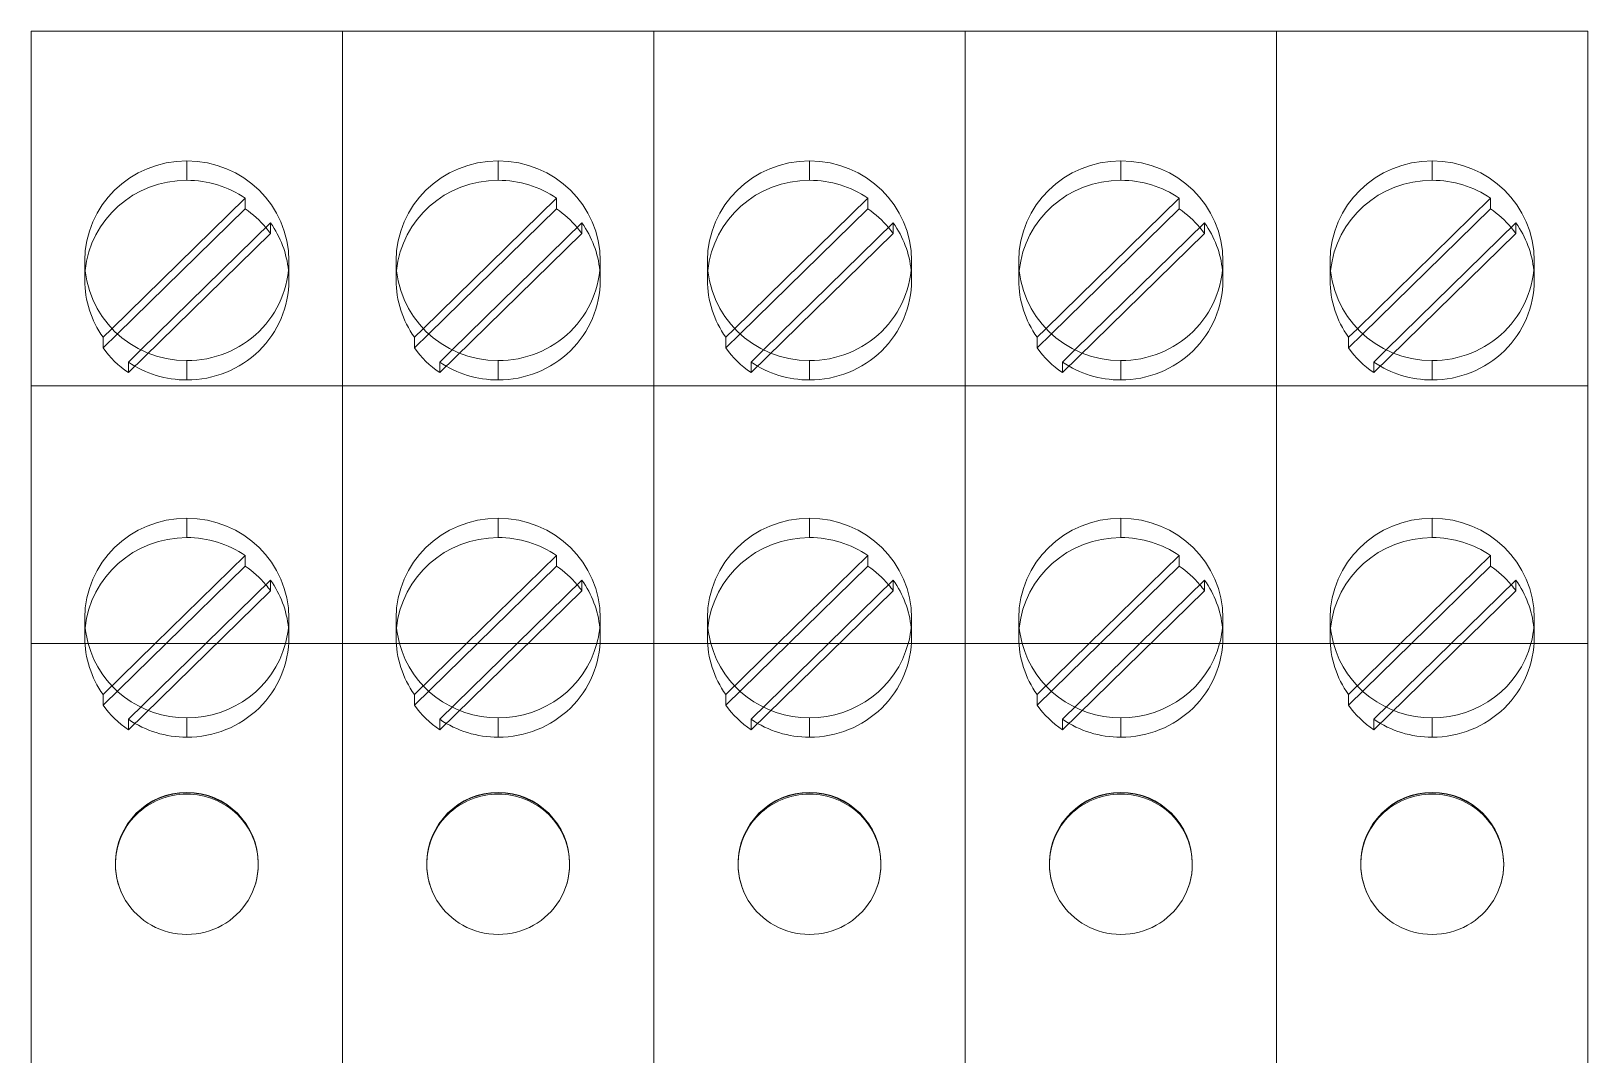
# Model space of a CAD drawing. Header units: millimetres. Extents: x 1359 to 3577, y 1336 to 3557.
# Drawn here: x 1747.06 to 1777.56, y 2576.61 to 2596.67 of the extents above; entities that cross this region are included whole.
import ezdxf

# ---------------------------------------------------------------- set-up
doc = ezdxf.new("R2010")
doc.units = ezdxf.units.MM
doc.layers.add('000-PI-Oprema', color=30, linetype='Continuous', lineweight=5)

msp = doc.modelspace()

# ---------------------------------------------------------------- linework, layer by layer
at = {"layer": '000-PI-Oprema', "color": 0, "linetype": 'ByBlock', "lineweight": 0}
for p, q in [((1747.065, 2596.672), (1753.165, 2596.672)), ((1747.065, 2590.216), (1747.065, 2596.672)), ((1747.065, 2596.672), (1747.065, 2596.672)), ((1747.065, 2596.672), (1747.065, 2596.672)), ((1747.065, 2596.672), (1753.165, 2596.672)), ((1747.065, 2590.216), (1747.065, 2596.672)), ((1747.065, 2596.672), (1747.065, 2596.672)), ((1747.065, 2596.672), (1747.065, 2596.672)), ((1753.165, 2596.672), (1759.265, 2596.672)), ((1753.165, 2590.216), (1753.165, 2596.672)), ((1753.165, 2596.672), (1753.165, 2596.672)), ((1753.165, 2596.672), (1753.165, 2596.672)), ((1753.165, 2596.672), (1753.165, 2596.672)), ((1753.165, 2596.672), (1759.265, 2596.672)), ((1753.165, 2590.216), (1753.165, 2596.672)), ((1753.165, 2596.672), (1753.165, 2596.672)), ((1753.165, 2596.672), (1753.165, 2596.672)), ((1753.165, 2596.672), (1753.165, 2596.672)), ((1753.165, 2596.672), (1753.165, 2596.672)), ((1753.165, 2596.672), (1753.165, 2596.672)), ((1753.165, 2596.672), (1753.165, 2596.672)), ((1753.165, 2590.216), (1753.165, 2596.672)), ((1753.165, 2596.672), (1753.165, 2596.672)), ((1753.165, 2596.672), (1753.165, 2596.672)), ((1753.165, 2596.672), (1753.165, 2596.672)), ((1753.165, 2590.216), (1753.165, 2596.672)), ((1759.265, 2596.672), (1765.365, 2596.672)), ((1759.265, 2590.216), (1759.265, 2596.672)), ((1759.265, 2596.672), (1759.265, 2596.672)), ((1759.265, 2596.672), (1759.265, 2596.672)), ((1759.265, 2596.672), (1759.265, 2596.672)), ((1759.265, 2596.672), (1765.365, 2596.672)), ((1759.265, 2590.216), (1759.265, 2596.672)), ((1759.265, 2596.672), (1759.265, 2596.672)), ((1759.265, 2596.672), (1759.265, 2596.672)), ((1759.265, 2596.672), (1759.265, 2596.672)), ((1759.265, 2596.672), (1759.265, 2596.672)), ((1759.265, 2596.672), (1759.265, 2596.672)), ((1759.265, 2596.672), (1759.265, 2596.672)), ((1759.265, 2590.216), (1759.265, 2596.672)), ((1759.265, 2596.672), (1759.265, 2596.672)), ((1759.265, 2596.672), (1759.265, 2596.672)), ((1759.265, 2596.672), (1759.265, 2596.672)), ((1759.265, 2590.216), (1759.265, 2596.672)), ((1765.365, 2596.672), (1771.465, 2596.672)), ((1765.365, 2590.216), (1765.365, 2596.672)), ((1765.365, 2596.672), (1765.365, 2596.672)), ((1765.365, 2596.672), (1765.365, 2596.672)), ((1765.365, 2596.672), (1765.365, 2596.672)), ((1765.365, 2596.672), (1771.465, 2596.672)), ((1765.365, 2590.216), (1765.365, 2596.672)), ((1765.365, 2596.672), (1765.365, 2596.672)), ((1765.365, 2596.672), (1765.365, 2596.672)), ((1765.365, 2596.672), (1765.365, 2596.672)), ((1765.365, 2596.672), (1765.365, 2596.672)), ((1765.365, 2596.672), (1765.365, 2596.672)), ((1765.365, 2596.672), (1765.365, 2596.672)), ((1765.365, 2590.216), (1765.365, 2596.672)), ((1765.365, 2596.672), (1765.365, 2596.672)), ((1765.365, 2596.672), (1765.365, 2596.672)), ((1765.365, 2596.672), (1765.365, 2596.672)), ((1765.365, 2590.216), (1765.365, 2596.672)), ((1771.465, 2596.672), (1777.565, 2596.672)), ((1771.465, 2590.216), (1771.465, 2596.672)), ((1771.465, 2596.672), (1771.465, 2596.672)), ((1771.465, 2596.672), (1771.465, 2596.672)), ((1771.465, 2596.672), (1771.465, 2596.672)), ((1771.465, 2596.672), (1777.565, 2596.672)), ((1771.465, 2590.216), (1771.465, 2596.672)), ((1771.465, 2596.672), (1771.465, 2596.672)), ((1771.465, 2596.672), (1771.465, 2596.672)), ((1771.465, 2596.672), (1771.465, 2596.672)), ((1771.465, 2596.672), (1771.465, 2596.672)), ((1771.465, 2596.672), (1771.465, 2596.672)), ((1771.465, 2596.672), (1771.465, 2596.672)), ((1771.465, 2590.216), (1771.465, 2596.672)), ((1771.465, 2596.672), (1771.465, 2596.672)), ((1771.465, 2596.672), (1771.465, 2596.672)), ((1771.465, 2596.672), (1771.465, 2596.672)), ((1771.465, 2590.216), (1771.465, 2596.672)), ((1777.565, 2596.672), (1777.565, 2596.672)), ((1777.565, 2596.672), (1777.565, 2596.672)), ((1777.565, 2596.672), (1777.565, 2596.672)), ((1777.565, 2596.672), (1777.565, 2596.672)), ((1777.565, 2596.672), (1777.565, 2596.672)), ((1777.565, 2590.216), (1777.565, 2596.672)), ((1777.565, 2596.672), (1777.565, 2596.672)), ((1777.565, 2596.672), (1777.565, 2596.672)), ((1777.565, 2596.672), (1777.565, 2596.672)), ((1777.565, 2590.216), (1777.565, 2596.672)), ((1753.165, 2595.827), (1753.165, 2596.272)), ((1753.165, 2595.827), (1753.165, 2596.272)), ((1759.265, 2595.827), (1759.265, 2596.272)), ((1759.265, 2595.827), (1759.265, 2596.272)), ((1765.365, 2595.827), (1765.365, 2596.272)), ((1765.365, 2595.827), (1765.365, 2596.272)), ((1771.465, 2595.827), (1771.465, 2596.272)), ((1771.465, 2595.827), (1771.465, 2596.272)), ((1777.565, 2595.827), (1777.565, 2596.272)), ((1777.565, 2595.827), (1777.565, 2596.272)), ((1747.065, 2595.172), (1747.065, 2595.172)), ((1747.065, 2595.172), (1747.065, 2595.172)), ((1753.165, 2595.172), (1753.165, 2595.172)), ((1753.165, 2595.172), (1753.165, 2595.172)), ((1759.265, 2595.172), (1759.265, 2595.172)), ((1759.265, 2595.172), (1759.265, 2595.172)), ((1765.365, 2595.172), (1765.365, 2595.172)), ((1765.365, 2595.172), (1765.365, 2595.172)), ((1771.465, 2595.172), (1771.465, 2595.172)), ((1771.465, 2595.172), (1771.465, 2595.172)), ((1750.115, 2594.128), (1750.115, 2593.749)), ((1756.215, 2594.128), (1756.215, 2593.749)), ((1762.315, 2594.128), (1762.315, 2593.749)), ((1768.415, 2594.128), (1768.415, 2593.749)), ((1774.515, 2594.128), (1774.515, 2593.749)), ((1753.165, 2593.108), (1753.165, 2593.984)), ((1753.165, 2593.108), (1753.165, 2593.984)), ((1759.265, 2593.108), (1759.265, 2593.984)), ((1759.265, 2593.108), (1759.265, 2593.984)), ((1765.365, 2593.108), (1765.365, 2593.984)), ((1765.365, 2593.108), (1765.365, 2593.984)), ((1771.465, 2593.108), (1771.465, 2593.984)), ((1771.465, 2593.108), (1771.465, 2593.984)), ((1777.565, 2593.108), (1777.565, 2593.984)), ((1777.565, 2593.108), (1777.565, 2593.984)), ((1751.259, 2593.397), (1748.648, 2590.842)), ((1748.754, 2590.738), (1751.259, 2593.189)), ((1751.259, 2593.397), (1751.259, 2593.189)), ((1757.359, 2593.397), (1754.748, 2590.842)), ((1754.854, 2590.738), (1757.359, 2593.189)), ((1757.359, 2593.397), (1757.359, 2593.189)), ((1763.459, 2593.397), (1760.848, 2590.842)), ((1760.954, 2590.738), (1763.459, 2593.189)), ((1763.459, 2593.397), (1763.459, 2593.189)), ((1769.559, 2593.397), (1766.948, 2590.842)), ((1767.054, 2590.738), (1769.559, 2593.189)), ((1769.559, 2593.397), (1769.559, 2593.189)), ((1775.659, 2593.397), (1773.048, 2590.842)), ((1773.154, 2590.738), (1775.659, 2593.189)), ((1775.659, 2593.397), (1775.659, 2593.189)), ((1749.212, 2590.426), (1751.754, 2592.913)), ((1751.754, 2592.913), (1751.754, 2592.705)), ((1755.312, 2590.426), (1757.854, 2592.913)), ((1757.854, 2592.913), (1757.854, 2592.705)), ((1761.412, 2590.426), (1763.954, 2592.913)), ((1763.954, 2592.913), (1763.954, 2592.705)), ((1767.512, 2590.426), (1770.054, 2592.913)), ((1770.054, 2592.913), (1770.054, 2592.705)), ((1773.612, 2590.426), (1776.154, 2592.913)), ((1776.154, 2592.913), (1776.154, 2592.705)), ((1751.754, 2592.705), (1748.97, 2589.981)), ((1757.854, 2592.705), (1755.07, 2589.981)), ((1763.954, 2592.705), (1761.17, 2589.981)), ((1770.054, 2592.705), (1767.27, 2589.981)), ((1776.154, 2592.705), (1773.37, 2589.981)), ((1748.115, 2591.793), (1748.115, 2592.172)), ((1752.115, 2591.793), (1752.115, 2592.172)), ((1754.215, 2591.793), (1754.215, 2592.172)), ((1758.215, 2591.793), (1758.215, 2592.172)), ((1760.315, 2591.793), (1760.315, 2592.172)), ((1764.315, 2591.793), (1764.315, 2592.172)), ((1766.415, 2591.793), (1766.415, 2592.172)), ((1770.415, 2591.793), (1770.415, 2592.172)), ((1772.515, 2591.793), (1772.515, 2592.172)), ((1776.515, 2591.793), (1776.515, 2592.172)), ((1748.648, 2590.842), (1748.475, 2590.673)), ((1748.475, 2590.465), (1748.754, 2590.738)), ((1748.475, 2590.673), (1748.475, 2590.465)), ((1754.748, 2590.842), (1754.575, 2590.673)), ((1754.575, 2590.465), (1754.854, 2590.738)), ((1754.575, 2590.673), (1754.575, 2590.465)), ((1760.848, 2590.842), (1760.675, 2590.673)), ((1760.675, 2590.465), (1760.954, 2590.738)), ((1760.675, 2590.673), (1760.675, 2590.465)), ((1766.948, 2590.842), (1766.775, 2590.673)), ((1766.775, 2590.465), (1767.054, 2590.738)), ((1766.775, 2590.673), (1766.775, 2590.465)), ((1773.048, 2590.842), (1772.875, 2590.673)), ((1772.875, 2590.465), (1773.154, 2590.738)), ((1772.875, 2590.673), (1772.875, 2590.465)), ((1748.97, 2590.189), (1749.212, 2590.426)), ((1755.07, 2590.189), (1755.312, 2590.426)), ((1761.17, 2590.189), (1761.412, 2590.426)), ((1767.27, 2590.189), (1767.512, 2590.426)), ((1773.37, 2590.189), (1773.612, 2590.426)), ((1747.065, 2589.672), (1747.065, 2590.216)), ((1747.065, 2589.672), (1747.065, 2590.216)), ((1748.97, 2590.189), (1748.97, 2589.981)), ((1750.115, 2590.216), (1750.115, 2589.836)), ((1753.165, 2589.672), (1753.165, 2590.216)), ((1753.165, 2589.672), (1753.165, 2590.216)), ((1753.165, 2589.672), (1753.165, 2590.216)), ((1753.165, 2589.672), (1753.165, 2590.216)), ((1755.07, 2590.189), (1755.07, 2589.981)), ((1756.215, 2590.216), (1756.215, 2589.836)), ((1759.265, 2589.672), (1759.265, 2590.216)), ((1759.265, 2589.672), (1759.265, 2590.216)), ((1759.265, 2589.672), (1759.265, 2590.216)), ((1759.265, 2589.672), (1759.265, 2590.216)), ((1761.17, 2590.189), (1761.17, 2589.981)), ((1762.315, 2590.216), (1762.315, 2589.836)), ((1765.365, 2589.672), (1765.365, 2590.216)), ((1765.365, 2589.672), (1765.365, 2590.216)), ((1765.365, 2589.672), (1765.365, 2590.216)), ((1765.365, 2589.672), (1765.365, 2590.216)), ((1767.27, 2590.189), (1767.27, 2589.981)), ((1768.415, 2590.216), (1768.415, 2589.836)), ((1771.465, 2589.672), (1771.465, 2590.216)), ((1771.465, 2589.672), (1771.465, 2590.216)), ((1771.465, 2589.672), (1771.465, 2590.216)), ((1771.465, 2589.672), (1771.465, 2590.216)), ((1773.37, 2590.189), (1773.37, 2589.981)), ((1774.515, 2590.216), (1774.515, 2589.836)), ((1777.565, 2589.672), (1777.565, 2590.216)), ((1777.565, 2589.672), (1777.565, 2590.216)), ((1747.065, 2589.72), (1753.165, 2589.72)), ((1747.065, 2589.672), (1747.065, 2589.672)), ((1747.065, 2589.672), (1747.065, 2584.672)), ((1747.065, 2589.672), (1747.065, 2589.672)), ((1747.065, 2589.672), (1747.065, 2584.672)), ((1753.165, 2589.72), (1759.265, 2589.72)), ((1753.165, 2589.672), (1753.165, 2589.672)), ((1753.165, 2589.672), (1753.165, 2584.672)), ((1753.165, 2589.672), (1753.165, 2589.672)), ((1753.165, 2589.672), (1753.165, 2584.672)), ((1753.165, 2589.672), (1753.165, 2589.672)), ((1753.165, 2584.672), (1753.165, 2589.672)), ((1753.165, 2589.672), (1753.165, 2589.672)), ((1753.165, 2584.672), (1753.165, 2589.672)), ((1759.265, 2589.72), (1765.365, 2589.72)), ((1759.265, 2589.672), (1759.265, 2589.672)), ((1759.265, 2589.672), (1759.265, 2584.672)), ((1759.265, 2589.672), (1759.265, 2589.672)), ((1759.265, 2589.672), (1759.265, 2584.672)), ((1759.265, 2589.672), (1759.265, 2589.672)), ((1759.265, 2584.672), (1759.265, 2589.672)), ((1759.265, 2589.672), (1759.265, 2589.672)), ((1759.265, 2584.672), (1759.265, 2589.672)), ((1765.365, 2589.72), (1771.465, 2589.72)), ((1765.365, 2589.672), (1765.365, 2589.672)), ((1765.365, 2589.672), (1765.365, 2584.672)), ((1765.365, 2589.672), (1765.365, 2589.672)), ((1765.365, 2589.672), (1765.365, 2584.672)), ((1765.365, 2589.672), (1765.365, 2589.672)), ((1765.365, 2584.672), (1765.365, 2589.672)), ((1765.365, 2589.672), (1765.365, 2589.672)), ((1765.365, 2584.672), (1765.365, 2589.672)), ((1771.465, 2589.72), (1777.565, 2589.72)), ((1771.465, 2589.672), (1771.465, 2589.672)), ((1771.465, 2589.672), (1771.465, 2584.672)), ((1771.465, 2589.672), (1771.465, 2589.672)), ((1771.465, 2589.672), (1771.465, 2584.672)), ((1771.465, 2589.672), (1771.465, 2589.672)), ((1771.465, 2584.672), (1771.465, 2589.672)), ((1771.465, 2589.672), (1771.465, 2589.672)), ((1771.465, 2584.672), (1771.465, 2589.672)), ((1777.565, 2589.672), (1777.565, 2589.672)), ((1777.565, 2584.672), (1777.565, 2589.672)), ((1777.565, 2589.672), (1777.565, 2589.672)), ((1777.565, 2584.672), (1777.565, 2589.672)), ((1750.115, 2587.128), (1750.115, 2586.749)), ((1756.215, 2587.128), (1756.215, 2586.749)), ((1762.315, 2587.128), (1762.315, 2586.749)), ((1768.415, 2587.128), (1768.415, 2586.749)), ((1774.515, 2587.128), (1774.515, 2586.749)), ((1753.165, 2586.108), (1753.165, 2586.98)), ((1753.165, 2586.108), (1753.165, 2586.98)), ((1759.265, 2586.108), (1759.265, 2586.98)), ((1759.265, 2586.108), (1759.265, 2586.98)), ((1765.365, 2586.108), (1765.365, 2586.98)), ((1765.365, 2586.108), (1765.365, 2586.98)), ((1771.465, 2586.108), (1771.465, 2586.98)), ((1771.465, 2586.108), (1771.465, 2586.98)), ((1777.565, 2586.108), (1777.565, 2586.98)), ((1777.565, 2586.108), (1777.565, 2586.98)), ((1751.259, 2586.397), (1749.496, 2584.672)), ((1749.708, 2584.672), (1751.259, 2586.189)), ((1751.259, 2586.397), (1751.259, 2586.189)), ((1757.359, 2586.397), (1755.596, 2584.672)), ((1755.808, 2584.672), (1757.359, 2586.189)), ((1757.359, 2586.397), (1757.359, 2586.189)), ((1763.459, 2586.397), (1761.696, 2584.672)), ((1761.908, 2584.672), (1763.459, 2586.189)), ((1763.459, 2586.397), (1763.459, 2586.189)), ((1769.559, 2586.397), (1767.796, 2584.672)), ((1768.008, 2584.672), (1769.559, 2586.189)), ((1769.559, 2586.397), (1769.559, 2586.189)), ((1775.659, 2586.397), (1773.896, 2584.672)), ((1774.108, 2584.672), (1775.659, 2586.189)), ((1775.659, 2586.397), (1775.659, 2586.189)), ((1750.486, 2584.672), (1751.754, 2585.913)), ((1751.754, 2585.913), (1751.754, 2585.705)), ((1756.586, 2584.672), (1757.854, 2585.913)), ((1757.854, 2585.913), (1757.854, 2585.705)), ((1762.686, 2584.672), (1763.954, 2585.913)), ((1763.954, 2585.913), (1763.954, 2585.705)), ((1768.786, 2584.672), (1770.054, 2585.913)), ((1770.054, 2585.913), (1770.054, 2585.705)), ((1774.886, 2584.672), (1776.154, 2585.913)), ((1776.154, 2585.913), (1776.154, 2585.705)), ((1751.754, 2585.705), (1748.97, 2582.981)), ((1757.854, 2585.705), (1755.07, 2582.981)), ((1763.954, 2585.705), (1761.17, 2582.981)), ((1770.054, 2585.705), (1767.27, 2582.981)), ((1776.154, 2585.705), (1773.37, 2582.981)), ((1748.115, 2584.793), (1748.115, 2585.172)), ((1752.115, 2584.793), (1752.115, 2585.172)), ((1754.215, 2584.793), (1754.215, 2585.172)), ((1758.215, 2584.793), (1758.215, 2585.172)), ((1760.315, 2584.793), (1760.315, 2585.172)), ((1764.315, 2584.793), (1764.315, 2585.172)), ((1766.415, 2584.793), (1766.415, 2585.172)), ((1770.415, 2584.793), (1770.415, 2585.172)), ((1772.515, 2584.793), (1772.515, 2585.172)), ((1776.515, 2584.793), (1776.515, 2585.172)), ((1747.065, 2584.672), (1753.165, 2584.672)), ((1747.065, 2574.322), (1747.065, 2584.672)), ((1747.065, 2584.672), (1747.065, 2584.672)), ((1747.065, 2574.322), (1747.065, 2584.672)), ((1747.065, 2584.672), (1747.065, 2584.672)), ((1748.475, 2583.465), (1749.708, 2584.672)), ((1749.496, 2584.672), (1748.475, 2583.673)), ((1748.97, 2583.189), (1750.486, 2584.672)), ((1753.165, 2584.672), (1759.265, 2584.672)), ((1753.165, 2574.322), (1753.165, 2584.672)), ((1753.165, 2584.672), (1753.165, 2584.672)), ((1753.165, 2574.322), (1753.165, 2584.672)), ((1753.165, 2584.672), (1753.165, 2584.672)), ((1753.165, 2584.672), (1753.165, 2584.672)), ((1753.165, 2574.322), (1753.165, 2584.672)), ((1753.165, 2584.672), (1753.165, 2584.672)), ((1753.165, 2574.322), (1753.165, 2584.672)), ((1754.575, 2583.465), (1755.808, 2584.672)), ((1755.596, 2584.672), (1754.575, 2583.673)), ((1755.07, 2583.189), (1756.586, 2584.672)), ((1759.265, 2584.672), (1765.365, 2584.672)), ((1759.265, 2574.322), (1759.265, 2584.672)), ((1759.265, 2584.672), (1759.265, 2584.672)), ((1759.265, 2574.322), (1759.265, 2584.672)), ((1759.265, 2584.672), (1759.265, 2584.672)), ((1759.265, 2584.672), (1759.265, 2584.672)), ((1759.265, 2574.322), (1759.265, 2584.672)), ((1759.265, 2584.672), (1759.265, 2584.672)), ((1759.265, 2574.322), (1759.265, 2584.672)), ((1760.675, 2583.465), (1761.908, 2584.672)), ((1761.696, 2584.672), (1760.675, 2583.673)), ((1761.17, 2583.189), (1762.686, 2584.672)), ((1765.365, 2584.672), (1771.465, 2584.672)), ((1765.365, 2574.322), (1765.365, 2584.672)), ((1765.365, 2584.672), (1765.365, 2584.672)), ((1765.365, 2574.322), (1765.365, 2584.672)), ((1765.365, 2584.672), (1765.365, 2584.672)), ((1765.365, 2584.672), (1765.365, 2584.672)), ((1765.365, 2574.322), (1765.365, 2584.672)), ((1765.365, 2584.672), (1765.365, 2584.672)), ((1765.365, 2574.322), (1765.365, 2584.672)), ((1766.775, 2583.465), (1768.008, 2584.672)), ((1767.796, 2584.672), (1766.775, 2583.673)), ((1767.27, 2583.189), (1768.786, 2584.672)), ((1771.465, 2584.672), (1777.565, 2584.672)), ((1771.465, 2574.322), (1771.465, 2584.672)), ((1771.465, 2584.672), (1771.465, 2584.672)), ((1771.465, 2574.322), (1771.465, 2584.672)), ((1771.465, 2584.672), (1771.465, 2584.672)), ((1771.465, 2584.672), (1771.465, 2584.672)), ((1771.465, 2574.322), (1771.465, 2584.672)), ((1771.465, 2584.672), (1771.465, 2584.672)), ((1771.465, 2574.322), (1771.465, 2584.672)), ((1772.875, 2583.465), (1774.108, 2584.672)), ((1773.896, 2584.672), (1772.875, 2583.673)), ((1773.37, 2583.189), (1774.886, 2584.672)), ((1777.565, 2584.672), (1777.565, 2584.672)), ((1777.565, 2574.322), (1777.565, 2584.672)), ((1777.565, 2584.672), (1777.565, 2584.672)), ((1777.565, 2574.322), (1777.565, 2584.672)), ((1748.475, 2583.673), (1748.475, 2583.465)), ((1754.575, 2583.673), (1754.575, 2583.465)), ((1760.675, 2583.673), (1760.675, 2583.465)), ((1766.775, 2583.673), (1766.775, 2583.465)), ((1772.875, 2583.673), (1772.875, 2583.465)), ((1748.97, 2583.189), (1748.97, 2582.981)), ((1750.115, 2583.216), (1750.115, 2582.836)), ((1755.07, 2583.189), (1755.07, 2582.981)), ((1756.215, 2583.216), (1756.215, 2582.836)), ((1761.17, 2583.189), (1761.17, 2582.981)), ((1762.315, 2583.216), (1762.315, 2582.836)), ((1767.27, 2583.189), (1767.27, 2582.981)), ((1768.415, 2583.216), (1768.415, 2582.836)), ((1773.37, 2583.189), (1773.37, 2582.981)), ((1774.515, 2583.216), (1774.515, 2582.836)), ((1748.715, 2580.348), (1748.715, 2580.357)), ((1751.515, 2580.348), (1751.515, 2580.357)), ((1754.815, 2580.348), (1754.815, 2580.357)), ((1757.615, 2580.348), (1757.615, 2580.357)), ((1760.915, 2580.348), (1760.915, 2580.357)), ((1763.715, 2580.348), (1763.715, 2580.357)), ((1767.015, 2580.348), (1767.015, 2580.357)), ((1769.815, 2580.348), (1769.815, 2580.357)), ((1773.115, 2580.348), (1773.115, 2580.357)), ((1775.915, 2580.348), (1775.915, 2580.357))]:
    msp.add_line(p, q, dxfattribs=at)
for centre in [(1750.115, 2580.357), (1756.215, 2580.357), (1762.315, 2580.357), (1768.415, 2580.357), (1774.515, 2580.357)]:
    msp.add_arc(centre, 1.4, 0, 180, dxfattribs=at)
for centre, major_axis, ratio, start_param, end_param in [((1750.115, 2592.172), (-2, 0), 0.978148, -1.570796, 0), ((1750.115, 2592.172), (-2, 0), 0.978148, 3.141593, 4.712389), ((1756.215, 2592.172), (-2, 0), 0.978148, -1.570796, 0), ((1756.215, 2592.172), (-2, 0), 0.978148, 3.141593, 4.712389), ((1762.315, 2592.172), (-2, 0), 0.978148, -1.570796, 0), ((1762.315, 2592.172), (-2, 0), 0.978148, 3.141593, 4.712389), ((1768.415, 2592.172), (-2, 0), 0.978148, -1.570796, 0), ((1768.415, 2592.172), (-2, 0), 0.978148, 3.141593, 4.712389), ((1774.515, 2592.172), (-2, 0), 0.978148, -1.570796, 0), ((1774.515, 2592.172), (-2, 0), 0.978148, 3.141593, 4.712389), ((1750.115, 2591.793), (-2, 0), 0.978148, -1.570796, -0.097132), ((1750.115, 2591.793), (-2, 0), 0.978148, -2.180289, -1.570796), ((1756.215, 2591.793), (-2, 0), 0.978148, -1.570796, -0.097132), ((1756.215, 2591.793), (-2, 0), 0.978148, -2.180289, -1.570796), ((1762.315, 2591.793), (-2, 0), 0.978148, -1.570796, -0.097132), ((1762.315, 2591.793), (-2, 0), 0.978148, -2.180289, -1.570796), ((1768.415, 2591.793), (-2, 0), 0.978148, -1.570796, -0.097132), ((1768.415, 2591.793), (-2, 0), 0.978148, -2.180289, -1.570796), ((1774.515, 2591.793), (-2, 0), 0.978148, -1.570796, -0.097132), ((1774.515, 2591.793), (-2, 0), 0.978148, -2.180289, -1.570796), ((1750.115, 2591.585), (2, 0), 0.978148, 0.685382, 0.961304), ((1756.215, 2591.585), (2, 0), 0.978148, 0.685382, 0.961304), ((1762.315, 2591.585), (2, 0), 0.978148, 0.685382, 0.961304), ((1768.415, 2591.585), (2, 0), 0.978148, 0.685382, 0.961304), ((1774.515, 2591.585), (2, 0), 0.978148, 0.685382, 0.961304), ((1750.115, 2591.585), (2, 0), 0.978148, 0.609492, 0.685382), ((1750.115, 2591.793), (-2, 0), 0.978148, -3.044461, -2.5321), ((1756.215, 2591.585), (2, 0), 0.978148, 0.609492, 0.685382), ((1756.215, 2591.793), (-2, 0), 0.978148, -3.044461, -2.5321), ((1762.315, 2591.585), (2, 0), 0.978148, 0.609492, 0.685382), ((1762.315, 2591.793), (-2, 0), 0.978148, -3.044461, -2.5321), ((1768.415, 2591.585), (2, 0), 0.978148, 0.609492, 0.685382), ((1768.415, 2591.793), (-2, 0), 0.978148, -3.044461, -2.5321), ((1774.515, 2591.585), (2, 0), 0.978148, 0.609492, 0.685382), ((1774.515, 2591.793), (-2, 0), 0.978148, -3.044461, -2.5321), ((1750.115, 2592.172), (-2, 0), 0.978148, 0, 1.570796), ((1750.115, 2591.793), (-2, 0), 0.978148, -0.097132, 0), ((1750.115, 2592.172), (-2, 0), 0.978148, 1.570796, 3.141593), ((1750.115, 2591.793), (-2, 0), 0.978148, 3.141593, 3.238724), ((1756.215, 2592.172), (-2, 0), 0.978148, 0, 1.570796), ((1756.215, 2591.793), (-2, 0), 0.978148, -0.097132, 0), ((1756.215, 2592.172), (-2, 0), 0.978148, 1.570796, 3.141593), ((1756.215, 2591.793), (-2, 0), 0.978148, 3.141593, 3.238724), ((1762.315, 2592.172), (-2, 0), 0.978148, 0, 1.570796), ((1762.315, 2591.793), (-2, 0), 0.978148, -0.097132, 0), ((1762.315, 2592.172), (-2, 0), 0.978148, 1.570796, 3.141593), ((1762.315, 2591.793), (-2, 0), 0.978148, 3.141593, 3.238724), ((1768.415, 2592.172), (-2, 0), 0.978148, 0, 1.570796), ((1768.415, 2591.793), (-2, 0), 0.978148, -0.097132, 0), ((1768.415, 2592.172), (-2, 0), 0.978148, 1.570796, 3.141593), ((1768.415, 2591.793), (-2, 0), 0.978148, 3.141593, 3.238724), ((1774.515, 2592.172), (-2, 0), 0.978148, 0, 1.570796), ((1774.515, 2591.793), (-2, 0), 0.978148, -0.097132, 0), ((1774.515, 2592.172), (-2, 0), 0.978148, 1.570796, 3.141593), ((1774.515, 2591.793), (-2, 0), 0.978148, 3.141593, 3.238724), ((1750.115, 2591.793), (-2, 0), 0.978148, 0, 0.609492), ((1750.115, 2591.793), (-2, 0), 0.978148, 1.570796, 3.141593), ((1756.215, 2591.793), (-2, 0), 0.978148, 0, 0.609492), ((1756.215, 2591.793), (-2, 0), 0.978148, 1.570796, 3.141593), ((1762.315, 2591.793), (-2, 0), 0.978148, 0, 0.609492), ((1762.315, 2591.793), (-2, 0), 0.978148, 1.570796, 3.141593), ((1768.415, 2591.793), (-2, 0), 0.978148, 0, 0.609492), ((1768.415, 2591.793), (-2, 0), 0.978148, 1.570796, 3.141593), ((1774.515, 2591.793), (-2, 0), 0.978148, 0, 0.609492), ((1774.515, 2591.793), (-2, 0), 0.978148, 1.570796, 3.141593), ((1750.115, 2591.585), (2, 0), 0.978148, -2.5321, -2.180289), ((1756.215, 2591.585), (2, 0), 0.978148, -2.5321, -2.180289), ((1762.315, 2591.585), (2, 0), 0.978148, -2.5321, -2.180289), ((1768.415, 2591.585), (2, 0), 0.978148, -2.5321, -2.180289), ((1774.515, 2591.585), (2, 0), 0.978148, -2.5321, -2.180289), ((1750.115, 2591.793), (-2, 0), 0.978148, 0.961304, 1.570796), ((1756.215, 2591.793), (-2, 0), 0.978148, 0.961304, 1.570796), ((1762.315, 2591.793), (-2, 0), 0.978148, 0.961304, 1.570796), ((1768.415, 2591.793), (-2, 0), 0.978148, 0.961304, 1.570796), ((1774.515, 2591.793), (-2, 0), 0.978148, 0.961304, 1.570796), ((1750.115, 2585.172), (-2, 0), 0.978148, -1.570796, 0), ((1750.115, 2585.172), (-2, 0), 0.978148, 3.141593, 4.712389), ((1756.215, 2585.172), (-2, 0), 0.978148, -1.570796, 0), ((1756.215, 2585.172), (-2, 0), 0.978148, 3.141593, 4.712389), ((1762.315, 2585.172), (-2, 0), 0.978148, -1.570796, 0), ((1762.315, 2585.172), (-2, 0), 0.978148, 3.141593, 4.712389), ((1768.415, 2585.172), (-2, 0), 0.978148, -1.570796, 0), ((1768.415, 2585.172), (-2, 0), 0.978148, 3.141593, 4.712389), ((1774.515, 2585.172), (-2, 0), 0.978148, -1.570796, 0), ((1774.515, 2585.172), (-2, 0), 0.978148, 3.141593, 4.712389), ((1750.115, 2584.793), (-2, 0), 0.978148, -1.570796, -0.097132), ((1750.115, 2584.793), (-2, 0), 0.978148, -2.180289, -1.570796), ((1756.215, 2584.793), (-2, 0), 0.978148, -1.570796, -0.097132), ((1756.215, 2584.793), (-2, 0), 0.978148, -2.180289, -1.570796), ((1762.315, 2584.793), (-2, 0), 0.978148, -1.570796, -0.097132), ((1762.315, 2584.793), (-2, 0), 0.978148, -2.180289, -1.570796), ((1768.415, 2584.793), (-2, 0), 0.978148, -1.570796, -0.097132), ((1768.415, 2584.793), (-2, 0), 0.978148, -2.180289, -1.570796), ((1774.515, 2584.793), (-2, 0), 0.978148, -1.570796, -0.097132), ((1774.515, 2584.793), (-2, 0), 0.978148, -2.180289, -1.570796), ((1750.115, 2584.585), (2, 0), 0.978148, 0.685382, 0.961304), ((1756.215, 2584.585), (2, 0), 0.978148, 0.685382, 0.961304), ((1762.315, 2584.585), (2, 0), 0.978148, 0.685382, 0.961304), ((1768.415, 2584.585), (2, 0), 0.978148, 0.685382, 0.961304), ((1774.515, 2584.585), (2, 0), 0.978148, 0.685382, 0.961304), ((1750.115, 2584.585), (2, 0), 0.978148, 0.609492, 0.685382), ((1750.115, 2584.793), (-2, 0), 0.978148, -3.044461, -2.5321), ((1756.215, 2584.585), (2, 0), 0.978148, 0.609492, 0.685382), ((1756.215, 2584.793), (-2, 0), 0.978148, -3.044461, -2.5321), ((1762.315, 2584.585), (2, 0), 0.978148, 0.609492, 0.685382), ((1762.315, 2584.793), (-2, 0), 0.978148, -3.044461, -2.5321), ((1768.415, 2584.585), (2, 0), 0.978148, 0.609492, 0.685382), ((1768.415, 2584.793), (-2, 0), 0.978148, -3.044461, -2.5321), ((1774.515, 2584.585), (2, 0), 0.978148, 0.609492, 0.685382), ((1774.515, 2584.793), (-2, 0), 0.978148, -3.044461, -2.5321), ((1750.115, 2585.172), (-2, 0), 0.978148, 0, 0.258728), ((1750.115, 2584.793), (-2, 0), 0.978148, -0.097132, 0), ((1750.115, 2585.172), (-2, 0), 0.978148, 2.882864, 3.141593), ((1750.115, 2584.793), (-2, 0), 0.978148, 3.141593, 3.238724), ((1756.215, 2585.172), (-2, 0), 0.978148, 0, 0.258728), ((1756.215, 2584.793), (-2, 0), 0.978148, -0.097132, 0), ((1756.215, 2585.172), (-2, 0), 0.978148, 2.882864, 3.141593), ((1756.215, 2584.793), (-2, 0), 0.978148, 3.141593, 3.238724), ((1762.315, 2585.172), (-2, 0), 0.978148, 0, 0.258728), ((1762.315, 2584.793), (-2, 0), 0.978148, -0.097132, 0), ((1762.315, 2585.172), (-2, 0), 0.978148, 2.882864, 3.141593), ((1762.315, 2584.793), (-2, 0), 0.978148, 3.141593, 3.238724), ((1768.415, 2585.172), (-2, 0), 0.978148, 0, 0.258728), ((1768.415, 2584.793), (-2, 0), 0.978148, -0.097132, 0), ((1768.415, 2585.172), (-2, 0), 0.978148, 2.882864, 3.141593), ((1768.415, 2584.793), (-2, 0), 0.978148, 3.141593, 3.238724), ((1774.515, 2585.172), (-2, 0), 0.978148, 0, 0.258728), ((1774.515, 2584.793), (-2, 0), 0.978148, -0.097132, 0), ((1774.515, 2585.172), (-2, 0), 0.978148, 2.882864, 3.141593), ((1774.515, 2584.793), (-2, 0), 0.978148, 3.141593, 3.238724), ((1750.115, 2584.793), (-2, 0), 0.978148, 0, 0.609492), ((1750.115, 2585.172), (-2, 0), 0.978148, 0.258728, 1.570796), ((1750.115, 2584.793), (-2, 0), 0.978148, 1.570796, 3.141593), ((1750.115, 2585.172), (-2, 0), 0.978148, 1.570796, 2.882864), ((1756.215, 2584.793), (-2, 0), 0.978148, 0, 0.609492), ((1756.215, 2585.172), (-2, 0), 0.978148, 0.258728, 1.570796), ((1756.215, 2584.793), (-2, 0), 0.978148, 1.570796, 3.141593), ((1756.215, 2585.172), (-2, 0), 0.978148, 1.570796, 2.882864), ((1762.315, 2584.793), (-2, 0), 0.978148, 0, 0.609492), ((1762.315, 2585.172), (-2, 0), 0.978148, 0.258728, 1.570796), ((1762.315, 2584.793), (-2, 0), 0.978148, 1.570796, 3.141593), ((1762.315, 2585.172), (-2, 0), 0.978148, 1.570796, 2.882864), ((1768.415, 2584.793), (-2, 0), 0.978148, 0, 0.609492), ((1768.415, 2585.172), (-2, 0), 0.978148, 0.258728, 1.570796), ((1768.415, 2584.793), (-2, 0), 0.978148, 1.570796, 3.141593), ((1768.415, 2585.172), (-2, 0), 0.978148, 1.570796, 2.882864), ((1774.515, 2584.793), (-2, 0), 0.978148, 0, 0.609492), ((1774.515, 2585.172), (-2, 0), 0.978148, 0.258728, 1.570796), ((1774.515, 2584.793), (-2, 0), 0.978148, 1.570796, 3.141593), ((1774.515, 2585.172), (-2, 0), 0.978148, 1.570796, 2.882864), ((1750.115, 2584.585), (2, 0), 0.978148, -2.5321, -2.180289), ((1756.215, 2584.585), (2, 0), 0.978148, -2.5321, -2.180289), ((1762.315, 2584.585), (2, 0), 0.978148, -2.5321, -2.180289), ((1768.415, 2584.585), (2, 0), 0.978148, -2.5321, -2.180289), ((1774.515, 2584.585), (2, 0), 0.978148, -2.5321, -2.180289), ((1750.115, 2584.793), (-2, 0), 0.978148, 0.961304, 1.570796), ((1756.215, 2584.793), (-2, 0), 0.978148, 0.961304, 1.570796), ((1762.315, 2584.793), (-2, 0), 0.978148, 0.961304, 1.570796), ((1768.415, 2584.793), (-2, 0), 0.978148, 0.961304, 1.570796), ((1774.515, 2584.793), (-2, 0), 0.978148, 0.961304, 1.570796), ((1750.115, 2580.348), (-1.4, 0), 0.982559, -1.570796, 0.003609), ((1750.115, 2580.357), (1.4, 0), 0.994522, 1.570796, 3.141593), ((1750.115, 2580.357), (1.4, 0), 0.994522, 0, 1.570796), ((1750.115, 2580.348), (-1.4, 0), 0.982559, 3.141538, 4.712389), ((1756.215, 2580.348), (-1.4, 0), 0.982559, -1.570796, 0.003609), ((1756.215, 2580.357), (1.4, 0), 0.994522, 1.570796, 3.141593), ((1756.215, 2580.357), (1.4, 0), 0.994522, 0, 1.570796), ((1756.215, 2580.348), (-1.4, 0), 0.982559, 3.141538, 4.712389), ((1762.315, 2580.348), (-1.4, 0), 0.982559, -1.570796, 0.003609), ((1762.315, 2580.357), (1.4, 0), 0.994522, 1.570796, 3.141593), ((1762.315, 2580.357), (1.4, 0), 0.994522, 0, 1.570796), ((1762.315, 2580.348), (-1.4, 0), 0.982559, 3.141538, 4.712389), ((1768.415, 2580.348), (-1.4, 0), 0.982559, -1.570796, 0.003609), ((1768.415, 2580.357), (1.4, 0), 0.994522, 1.570796, 3.141593), ((1768.415, 2580.357), (1.4, 0), 0.994522, 0, 1.570796), ((1768.415, 2580.348), (-1.4, 0), 0.982559, 3.141538, 4.712389), ((1774.515, 2580.348), (-1.4, 0), 0.982559, -1.570796, 0.003609), ((1774.515, 2580.357), (1.4, 0), 0.994522, 1.570796, 3.141593), ((1774.515, 2580.357), (1.4, 0), 0.994522, 0, 1.570796), ((1774.515, 2580.348), (-1.4, 0), 0.982559, 3.141538, 4.712389), ((1750.115, 2580.357), (1.4, 0), 0.994522, 3.141593, 3.68285), ((1750.115, 2580.348), (-1.4, 0), 0.982559, 0.003609, 0.541258), ((1750.115, 2580.357), (1.4, 0), 0.994522, -0.541258, 0), ((1750.115, 2580.348), (-1.4, 0), 0.982559, 2.600335, 3.141538), ((1756.215, 2580.357), (1.4, 0), 0.994522, 3.141593, 3.68285), ((1756.215, 2580.348), (-1.4, 0), 0.982559, 0.003609, 0.541258), ((1756.215, 2580.357), (1.4, 0), 0.994522, -0.541258, 0), ((1756.215, 2580.348), (-1.4, 0), 0.982559, 2.600335, 3.141538), ((1762.315, 2580.357), (1.4, 0), 0.994522, 3.141593, 3.68285), ((1762.315, 2580.348), (-1.4, 0), 0.982559, 0.003609, 0.541258), ((1762.315, 2580.357), (1.4, 0), 0.994522, -0.541258, 0), ((1762.315, 2580.348), (-1.4, 0), 0.982559, 2.600335, 3.141538), ((1768.415, 2580.357), (1.4, 0), 0.994522, 3.141593, 3.68285), ((1768.415, 2580.348), (-1.4, 0), 0.982559, 0.003609, 0.541258), ((1768.415, 2580.357), (1.4, 0), 0.994522, -0.541258, 0), ((1768.415, 2580.348), (-1.4, 0), 0.982559, 2.600335, 3.141538), ((1774.515, 2580.357), (1.4, 0), 0.994522, 3.141593, 3.68285), ((1774.515, 2580.348), (-1.4, 0), 0.982559, 0.003609, 0.541258), ((1774.515, 2580.357), (1.4, 0), 0.994522, -0.541258, 0), ((1774.515, 2580.348), (-1.4, 0), 0.982559, 2.600335, 3.141538), ((1750.115, 2580.339), (-1.398, 0), 0.976187, 0.538389, 2.603204), ((1756.215, 2580.339), (-1.398, 0), 0.976187, 0.538389, 2.603204), ((1762.315, 2580.339), (-1.398, 0), 0.976187, 0.538389, 2.603204), ((1768.415, 2580.339), (-1.398, 0), 0.976187, 0.538389, 2.603204), ((1774.515, 2580.339), (-1.398, 0), 0.976187, 0.538389, 2.603204)]:
    msp.add_ellipse(centre, major_axis=major_axis, ratio=ratio, start_param=start_param, end_param=end_param, dxfattribs=at)

doc.saveas('drawing.dxf')
